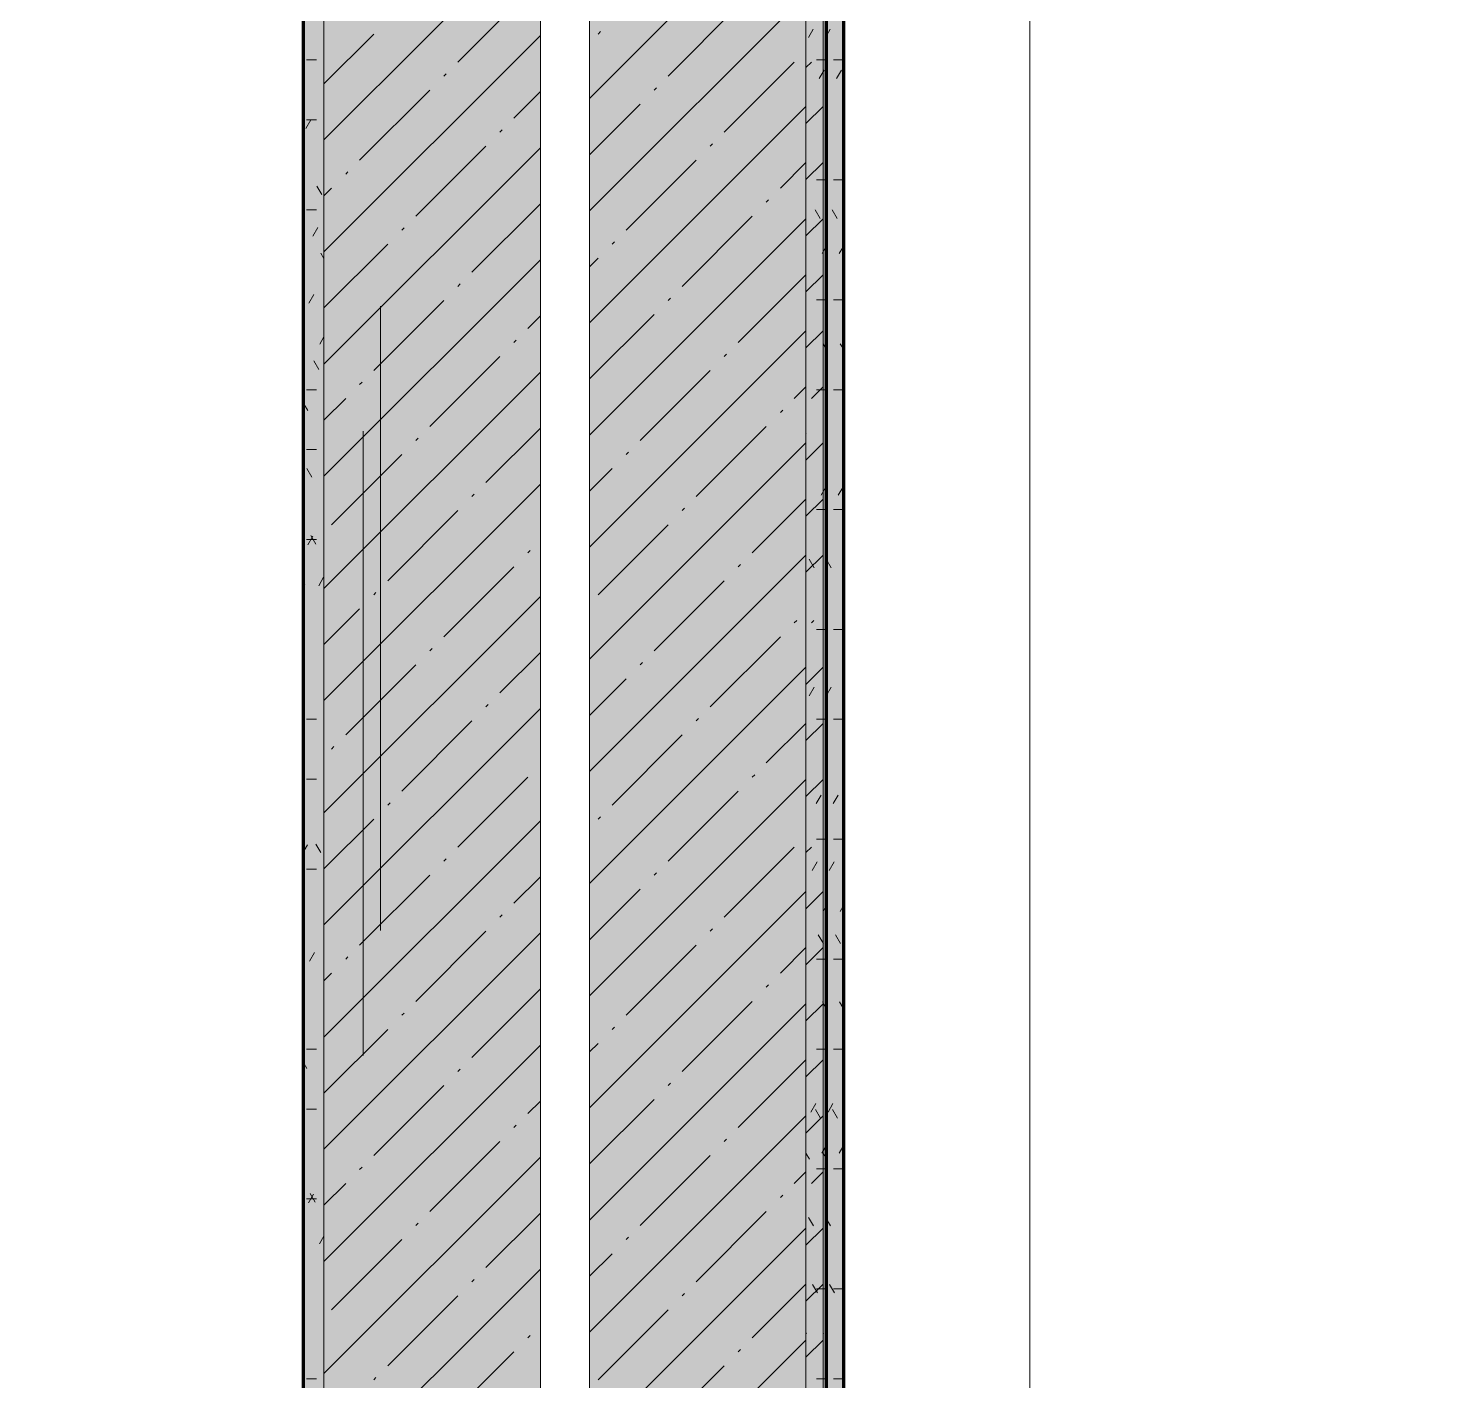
# Model space of a CAD drawing. Header units: millimetres. Extents: x -3817 to 677485, y -22715 to 103890.
# Drawn here: x 590138 to 591580, y 4100 to 5475 of the extents above; entities that cross this region are included whole.
import ezdxf

# ---------------------------------------------------------------- set-up
doc = ezdxf.new("R2010")
doc.units = ezdxf.units.MM
doc.layers.add('PDF _Геометрия', color=7, linetype='Continuous', true_color=0x1d1d1d)
doc.layers.add('PDF _Сплошная заливка', color=7, linetype='Continuous', true_color=0xffffff)

msp = doc.modelspace()

# ---------------------------------------------------------------- hatches: boundary and pattern name
at = {"layer": 'PDF _Сплошная заливка', "transparency": 33554559}
for points in [[(590648.6, 2276.9), (590658.1, 2276.9), (590658.1, 9276.9), (590438.1, 9276.9), (590438.1, 2276.9), (590501.3, 2276.9)], [(590717.2, 2276.9), (590928.1, 2276.9), (590928.1, 9276.9), (590708.1, 9276.9), (590708.1, 2276.9)], [(590934.8, 2276.9), (590948.1, 2276.9), (590948.1, 9256.9), (590928.1, 9256.9), (590928.1, 2276.9), (590934.6, 2276.9)], [(590965.5, 2276.9), (590965.5, 9256.9), (590945.5, 9256.9), (590945.5, 2276.9), (590952.1, 2276.9)], [(590418.1, 2397.9), (590438.1, 2397.9), (590438.1, 8946.9), (590418.1, 8946.9), (590418.1, 2398.9)]]:
    msp.add_hatch(color=256, dxfattribs=at).paths.add_polyline_path(points)

# ---------------------------------------------------------------- linework, layer by layer
at = {"layer": 'PDF _Геометрия', "color": 7, "lineweight": 9}
for points in [[(590928.1, 1596.9), (590928.1, 13336.7), (590628.1, 13486.7), (591228.1, 13786.7), (590928.1, 13936.7), (590928.1, 25676.6)], [(591155.8, 25676.6), (591155.8, 13936.7), (591455.8, 13786.7), (590855.8, 13486.7), (591155.8, 13336.7), (591155.8, 1596.9)], [(590928.1, 9256.9), (590928.1, 2276.9), (590928.1, 9256.9), (590928.1, 9276.9)], [(590945.5, 9256.9), (590945.5, 2276.9), (590945.5, 9256.9), (590945.5, 9276.9)], [(590948.1, 2297.9), (590948.1, 9256.9)], [(590965.5, 2297.9), (590965.5, 9256.9)], [(590438.1, 9026.9), (590438.1, 8946.9), (590438.1, 2397.9), (590438.1, 2377.9)], [(590438.1, 2397.9), (590438.1, 8946.9), (590418.1, 8946.9)], [(590418.1, 8926.9), (590418.1, 2398.9)]]:
    msp.add_lwpolyline(points, dxfattribs=at)
at = {"layer": 'PDF _Геометрия', "color": 9, "lineweight": 9, "true_color": 0xc0c0c0}
msp.add_lwpolyline([(590708.1, 9576.9), (590708.1, 1976.9), (590658.1, 1976.9), (590658.1, 9576.9)], close=True, dxfattribs=at)
at = {"layer": 'PDF _Геометрия', "color": 231, "lineweight": 70, "true_color": 0xff80c0}
for points in [[(590965.5, 2296.9), (591245.5, 2296.9), (591245.5, 2017.4), (591246.5, 2017.4), (591246.5, 2297.9), (591245.5, 2297.9), (590966.5, 2297.9), (590966.5, 9255.9), (591246.5, 9255.9), (591246.5, 9256.9), (591246.5, 9555.9)], [(591155.8, 2297.9), (590949.1, 2297.9), (590949.1, 9255.9), (591155.8, 9255.9)], [(589936, 8925.9), (590417.1, 8925.9), (590417.1, 2398.9), (590138.1, 2398.9), (590137.1, 2398.9), (590137.1, 2017.9), (590138.1, 2017.9)]]:
    msp.add_lwpolyline(points, dxfattribs=at)
at = {"layer": 'PDF _Геометрия', "color": 231, "lineweight": 9, "true_color": 0xff80c0}
for points in [[(591155.8, 9256.9), (590949.1, 9256.9), (590948.1, 9256.9), (590948.1, 2297.9), (590948.1, 2296.9)], [(591225.5, 9256.9), (590966.5, 9256.9), (590965.5, 9256.9), (590965.5, 2297.9), (590965.5, 2296.9)], [(590158.1, 2397.9), (590418.1, 2397.9), (590418.1, 2398.9), (590418.1, 8926.9), (590417.1, 8926.9), (589936.6, 8926.9)]]:
    msp.add_lwpolyline(points, dxfattribs=at)
at = {"layer": 'PDF _Геометрия', "lineweight": 9}
for points in [[(590708.1, 5403.7), (590928.1, 5623.7)], [(590438.1, 5361.8), (590658.1, 5581.8)], [(590574.2, 5440.9), (590645.5, 5512.2)], [(590708.1, 5289.7), (590928.1, 5509.7)], [(590788, 5426.6), (590859.3, 5497.9)], [(590438.1, 5418.9), (590488.7, 5469.4)], [(590716.8, 5469.4), (590719.1, 5471.8)], [(590438.1, 5247.8), (590658.1, 5467.8)], [(590845.1, 5369.6), (590916.3, 5440.9)], [(590928.1, 5435.3), (590933.7, 5440.9)], [(590559.9, 5426.6), (590562.3, 5429)], [(590474.4, 5341.1), (590545.7, 5412.4)], [(590631.2, 5383.9), (590658.1, 5410.8)], [(590773.8, 5412.4), (590776.2, 5414.8)], [(590708.1, 5346.7), (590759.5, 5398.1)], [(590708.1, 5175.6), (590928.1, 5395.6)], [(590928.1, 5378.3), (590945.5, 5395.6)], [(590617, 5369.6), (590619.3, 5372)], [(590438.1, 5133.7), (590658.1, 5353.7)], [(590531.4, 5284.1), (590602.7, 5355.4)], [(590830.8, 5355.4), (590833.2, 5357.7)], [(590745.3, 5269.8), (590816.6, 5341.1)], [(590902.1, 5312.6), (590928.1, 5338.6)], [(590928.1, 5321.3), (590945.5, 5338.6)], [(590460.2, 5326.8), (590462.5, 5329.2)], [(590438.1, 5304.8), (590445.9, 5312.6)], [(590588.5, 5227.1), (590658.1, 5296.7)], [(590887.8, 5298.3), (590890.2, 5300.7)], [(590708.1, 5061.6), (590928.1, 5281.6)], [(590802.3, 5212.8), (590873.6, 5284.1)], [(590928.1, 5264.2), (590945.5, 5281.6)], [(590517.2, 5269.8), (590519.5, 5272.2)], [(590438.1, 5190.8), (590502.9, 5255.6)], [(590731, 5255.6), (590733.4, 5257.9)], [(590438.1, 5019.7), (590658.1, 5239.7)], [(590708.1, 5232.7), (590716.8, 5241.3)], [(590859.3, 5155.8), (590928.1, 5224.6)], [(590928.1, 5207.2), (590945.5, 5224.6)], [(590574.2, 5212.8), (590576.6, 5215.2)], [(590488.7, 5127.3), (590559.9, 5198.5)], [(590788, 5198.5), (590790.4, 5200.9)], [(590645.5, 5170), (590658.1, 5182.7)], [(590708.1, 5118.6), (590773.8, 5184.3)], [(590708.1, 4947.5), (590928.1, 5167.5)], [(590928.1, 5150.2), (590945.5, 5167.5)], [(590631.2, 5155.8), (590633.6, 5158.1)], [(590545.7, 5070.2), (590617, 5141.5)], [(590845.1, 5141.5), (590847.4, 5143.9)], [(590438.1, 4905.6), (590658.1, 5125.6)], [(590759.5, 5056), (590830.8, 5127.3)], [(590474.4, 5113), (590476.8, 5115.4)], [(590916.3, 5098.7), (590928.1, 5110.5)], [(590933.7, 5098.7), (590945.5, 5110.5)], [(590438.1, 5076.7), (590460.2, 5098.7)], [(590902.1, 5084.5), (590904.5, 5086.9)], [(590602.7, 5013.2), (590658.1, 5068.6)], [(590816.6, 4999), (590887.8, 5070.2)], [(590531.4, 5056), (590533.8, 5058.4)], [(590708.1, 4833.5), (590928.1, 5053.5)], [(590928.1, 5036.1), (590945.5, 5053.5)], [(590445.9, 4970.4), (590517.2, 5041.7)], [(590745.3, 5041.7), (590747.6, 5044.1)], [(590708.1, 5004.6), (590731, 5027.5)], [(590438.1, 4791.6), (590658.1, 5011.6)], [(590588.5, 4999), (590590.8, 5001.3)], [(590873.6, 4941.9), (590928.1, 4996.5)], [(590928.1, 4979.1), (590945.5, 4996.5)], [(590502.9, 4913.4), (590574.2, 4984.7)], [(590802.3, 4984.7), (590804.7, 4987.1)], [(590716.8, 4899.2), (590788, 4970.4)], [(590645.5, 4941.9), (590647.9, 4944.3)], [(590708.1, 4719.4), (590928.1, 4939.4)], [(590928.1, 4922.1), (590945.5, 4939.4)], [(590559.9, 4856.4), (590631.2, 4927.7)], [(590859.3, 4927.7), (590861.7, 4930)], [(590773.8, 4842.1), (590845.1, 4913.4)], [(590438.1, 4677.5), (590658.1, 4897.5)], [(590488.7, 4899.2), (590491, 4901.5)], [(590438.1, 4848.6), (590474.4, 4884.9)], [(590916.3, 4870.7), (590918.7, 4873)], [(590933.7, 4870.7), (590936.1, 4873)], [(590830.8, 4785.1), (590902.1, 4856.4)], [(590545.7, 4842.1), (590548.1, 4844.5)], [(590617, 4799.4), (590658.1, 4840.5)], [(590460.2, 4756.6), (590531.4, 4827.9)], [(590708.1, 4605.4), (590928.1, 4825.4)], [(590759.5, 4827.9), (590761.9, 4830.3)], [(590928.1, 4808), (590945.5, 4825.4)], [(590708.1, 4776.5), (590745.3, 4813.6)], [(590438.1, 4563.5), (590658.1, 4783.5)], [(590602.7, 4785.1), (590605.1, 4787.5)], [(590517.2, 4699.6), (590588.5, 4770.9)], [(590816.6, 4770.9), (590818.9, 4773.2)], [(590887.8, 4728.1), (590928.1, 4768.4)], [(590928.1, 4751), (590945.5, 4768.4)], [(590731, 4685.3), (590802.3, 4756.6)], [(590445.9, 4742.3), (590448.3, 4744.7)], [(590574.2, 4642.6), (590645.5, 4713.8)], [(590708.1, 4491.3), (590928.1, 4711.3)], [(590873.6, 4713.8), (590876, 4716.2)], [(590928.1, 4694), (590945.5, 4711.3)], [(590788, 4628.3), (590859.3, 4699.6)], [(590502.9, 4685.3), (590505.3, 4687.7)], [(590438.1, 4620.5), (590488.7, 4671.1)], [(590438.1, 4449.4), (590658.1, 4669.4)], [(590716.8, 4671.1), (590719.1, 4673.4)], [(590845.1, 4571.3), (590916.3, 4642.6)], [(590928.1, 4637), (590933.7, 4642.6)], [(590559.9, 4628.3), (590562.3, 4630.7)], [(590474.4, 4542.8), (590545.7, 4614)], [(590631.2, 4585.5), (590658.1, 4612.4)], [(590773.8, 4614), (590776.2, 4616.4)], [(590708.1, 4548.4), (590759.5, 4599.8)], [(590708.1, 4377.3), (590928.1, 4597.3)], [(590928.1, 4579.9), (590945.5, 4597.3)], [(590617, 4571.3), (590619.3, 4573.6)], [(590438.1, 4335.4), (590658.1, 4555.4)], [(590531.4, 4485.7), (590602.7, 4557)], [(590830.8, 4557), (590833.2, 4559.4)], [(590460.2, 4528.5), (590462.5, 4530.9)], [(590745.3, 4471.5), (590816.6, 4542.8)], [(590902.1, 4514.2), (590928.1, 4540.3)], [(590928.1, 4522.9), (590945.5, 4540.3)], [(590438.1, 4506.5), (590445.9, 4514.2)], [(590887.8, 4500), (590890.2, 4502.4)], [(590588.5, 4428.7), (590658.1, 4498.4)], [(590517.2, 4471.5), (590519.5, 4473.8)], [(590708.1, 4263.2), (590928.1, 4483.2)], [(590802.3, 4414.5), (590873.6, 4485.7)], [(590928.1, 4465.9), (590945.5, 4483.2)], [(590731, 4457.2), (590733.4, 4459.6)], [(590438.1, 4392.4), (590502.9, 4457.2)], [(590438.1, 4221.3), (590658.1, 4441.3)], [(590708.1, 4434.3), (590716.8, 4443)], [(590574.2, 4414.5), (590576.6, 4416.8)], [(590859.3, 4357.4), (590928.1, 4426.2)], [(590928.1, 4408.9), (590945.5, 4426.2)], [(590788, 4400.2), (590790.4, 4402.6)], [(590488.7, 4328.9), (590559.9, 4400.2)], [(590645.5, 4371.7), (590658.1, 4384.3)], [(590708.1, 4320.3), (590773.8, 4385.9)], [(590631.2, 4357.4), (590633.6, 4359.8)], [(590708.1, 4149.2), (590928.1, 4369.2)], [(590928.1, 4351.8), (590945.5, 4369.2)], [(590545.7, 4271.9), (590617, 4343.2)], [(590845.1, 4343.2), (590847.4, 4345.5)], [(590759.5, 4257.6), (590830.8, 4328.9)], [(590438.1, 4107.3), (590658.1, 4327.3)], [(590474.4, 4314.7), (590476.8, 4317)], [(590438.1, 4278.4), (590460.2, 4300.4)], [(590916.3, 4300.4), (590928.1, 4312.2)], [(590933.7, 4300.4), (590945.5, 4312.2)], [(590902.1, 4286.1), (590904.5, 4288.5)], [(590816.6, 4200.6), (590887.8, 4271.9)], [(590531.4, 4257.6), (590533.8, 4260)], [(590602.7, 4214.9), (590658.1, 4270.3)], [(590445.9, 4172.1), (590517.2, 4243.4)], [(590708.1, 4035.1), (590928.1, 4255.1)], [(590745.3, 4243.4), (590747.6, 4245.8)], [(590928.1, 4237.8), (590945.5, 4255.1)], [(590708.1, 4206.2), (590731, 4229.1)], [(590438.1, 3993.2), (590658.1, 4213.2)], [(590588.5, 4200.6), (590590.8, 4203)], [(590502.9, 4115.1), (590574.2, 4186.4)], [(590802.3, 4186.4), (590804.7, 4188.7)], [(590873.6, 4143.6), (590928.1, 4198.1)], [(590928.1, 4180.8), (590945.5, 4198.1)], [(590716.8, 4100.8), (590788, 4172.1)], [(590645.5, 4143.6), (590647.9, 4146)], [(590708.1, 3921.1), (590928.1, 4141.1)], [(590928.1, 4123.7), (590945.5, 4141.1)], [(590559.9, 4058.1), (590631.2, 4129.3)], [(590859.3, 4129.3), (590861.7, 4131.7)], [(590773.8, 4043.8), (590845.1, 4115.1)], [(590488.7, 4100.8), (590491, 4103.2)]]:
    msp.add_lwpolyline(points, dxfattribs=at)
at = {"layer": 'PDF _Геометрия', "color": 253, "lineweight": 9, "true_color": 0x9b9b9b}
for points in [[(590935.6, 5474.4), (590930.6, 5465.7)], [(590952.9, 5474.4), (590947.9, 5465.7)], [(590420.5, 5443), (590430.6, 5443)], [(590938.7, 5443), (590948.1, 5443)], [(590956, 5443), (590965.5, 5443)], [(590946.7, 5432.7), (590941.7, 5424)], [(590964.1, 5432.7), (590959.1, 5424)], [(590424.8, 5382.1), (590419.8, 5373.4)], [(590420.5, 5382.1), (590430.6, 5382.1)], [(590435.8, 5306.1), (590430.8, 5314.8)], [(590938.7, 5321.1), (590948.1, 5321.1)], [(590956, 5321.1), (590965.5, 5321.1)], [(590420.5, 5290.6), (590430.6, 5290.6)], [(590942.5, 5281.8), (590937.5, 5290.6)], [(590959.8, 5281.8), (590954.8, 5290.6)], [(590431.9, 5272.5), (590426.8, 5263.8)], [(590948.1, 5252.2), (590944.7, 5246.3)], [(590965.5, 5252.2), (590962, 5246.3)], [(590438.1, 5241.1), (590434.8, 5246.7)], [(590427.8, 5204.4), (590422.7, 5195.7)], [(590938.7, 5199.2), (590948.1, 5199.2)], [(590956, 5199.2), (590965.5, 5199.2)], [(590438.1, 5161.4), (590433.9, 5154.1)], [(590948.1, 5150.2), (590945.6, 5154.5)], [(590965.5, 5150.2), (590963, 5154.5)], [(590432.8, 5128.4), (590427.8, 5137.1)], [(590420.5, 5107.7), (590430.6, 5107.7)], [(590938.7, 5107.7), (590948.1, 5107.7)], [(590956, 5107.7), (590965.5, 5107.7)], [(590421.6, 5086.7), (590418.1, 5092.8)], [(590928.3, 5062.5), (590928.1, 5062.9)], [(590945.7, 5062.5), (590945.5, 5062.9)], [(590420.5, 5046.8), (590430.6, 5046.8)], [(590425.7, 5018.7), (590420.7, 5027.4)], [(590948.1, 5008.4), (590943.6, 5000.6)], [(590965.5, 5008.4), (590961, 5000.6)], [(590938.7, 4985.8), (590948.1, 4985.8)], [(590956, 4985.8), (590965.5, 4985.8)], [(590420.5, 4955.3), (590430.6, 4955.3)], [(590426.7, 4958.7), (590421.7, 4950)], [(590429.8, 4950.7), (590424.8, 4959.4)], [(590936.5, 4926.4), (590931.5, 4935.2)], [(590953.9, 4926.4), (590948.8, 4935.2)], [(590418.7, 4909), (590418.1, 4909.9)], [(590437.8, 4917.1), (590432.8, 4908.3)], [(590938.7, 4863.9), (590948.1, 4863.9)], [(590956, 4863.9), (590965.5, 4863.9)], [(590936.4, 4805.2), (590931.4, 4796.5)], [(590953.7, 4805.2), (590948.7, 4796.5)], [(590420.5, 4772.5), (590430.6, 4772.5)], [(590938.7, 4772.5), (590948.1, 4772.5)], [(590956, 4772.5), (590965.5, 4772.5)], [(590420.5, 4711.5), (590430.6, 4711.5)], [(590943.5, 4695.5), (590938.4, 4686.8)], [(590960.8, 4695.5), (590955.8, 4686.8)], [(590938.7, 4650.5), (590948.1, 4650.5)], [(590956, 4650.5), (590965.5, 4650.5)], [(590421.5, 4644.9), (590418.1, 4639.1)], [(590435, 4636.9), (590430, 4645.6)], [(590420.5, 4620.1), (590430.6, 4620.1)], [(590939.4, 4627.5), (590934.3, 4618.8)], [(590956.7, 4627.5), (590951.7, 4618.8)], [(590948.1, 4581.7), (590945.5, 4577.1)], [(590965.5, 4581.7), (590962.8, 4577.1)], [(590945.8, 4544.6), (590940.7, 4553.4)], [(590963.1, 4544.6), (590958.1, 4553.4)], [(590428.6, 4535.3), (590423.5, 4526.5)], [(590938.7, 4528.6), (590948.1, 4528.6)], [(590956, 4528.6), (590965.5, 4528.6)], [(590948.1, 4479.6), (590944.8, 4485.3)], [(590965.5, 4479.6), (590962.2, 4485.3)], [(590420.5, 4437.2), (590430.6, 4437.2)], [(590938.7, 4437.2), (590948.1, 4437.2)], [(590956, 4437.2), (590965.5, 4437.2)], [(590420.8, 4417.5), (590418.1, 4422.3)], [(590420.5, 4376.2), (590430.6, 4376.2)], [(590938.3, 4381.8), (590933.2, 4373.1)], [(590942.8, 4366.9), (590937.8, 4375.7)], [(590955.6, 4381.8), (590950.6, 4373.1)], [(590960.1, 4366.9), (590955.1, 4375.7)], [(590931.6, 4325.3), (590928.1, 4331.4)], [(590948.1, 4337.8), (590944.4, 4331.4)], [(590949, 4325.3), (590945.5, 4331.4)], [(590965.5, 4337.8), (590961.8, 4331.4)], [(590938.7, 4315.3), (590948.1, 4315.3)], [(590956, 4315.3), (590965.5, 4315.3)], [(590427.5, 4289.5), (590422.5, 4280.8)], [(590429, 4281.5), (590424, 4290.2)], [(590420.5, 4284.8), (590430.6, 4284.8)], [(590935.7, 4257.3), (590930.7, 4266)], [(590953.1, 4257.3), (590948, 4266)], [(590438.1, 4247), (590433.6, 4239.2)], [(590939.8, 4189.2), (590934.8, 4197.9)], [(590938.7, 4193.3), (590948.1, 4193.3)], [(590957.1, 4189.2), (590952.1, 4197.9)], [(590956, 4193.3), (590965.5, 4193.3)], [(590928.6, 4147.6), (590928.1, 4148.5)], [(590946, 4147.6), (590945.5, 4148.5)], [(590420.5, 4101.9), (590430.6, 4101.9)], [(590938.7, 4101.9), (590948.1, 4101.9)], [(590956, 4101.9), (590965.5, 4101.9)]]:
    msp.add_lwpolyline(points, dxfattribs=at)
at = {"layer": 'PDF _Геометрия', "color": 253, "lineweight": 9, "true_color": 0xaaaaaa}
for points in [[(590495.5, 4557.6), (590495.5, 5192.6)], [(591580.5, -29.4), (591580.5, 605.6), (590945.5, 1240.6), (590945.5, 3740.6), (590945.5, 5190)], [(590478.1, 4430.6), (590478.1, 5065.6)], [(591563.1, -283.3), (591563.1, 351.7), (590928.1, 986.7), (590928.1, 3486.7), (590928.1, 5063)]]:
    msp.add_lwpolyline(points, dxfattribs=at)
at = {"layer": 'PDF _Сплошная заливка', "lineweight": 35, "transparency": 33554559}
msp.add_solid([(590945.5, 2276.9), (590945.5, 9276.9), (590928.1, 2276.9), (590928.1, 9276.9)], dxfattribs=at)

doc.saveas('drawing.dxf')
